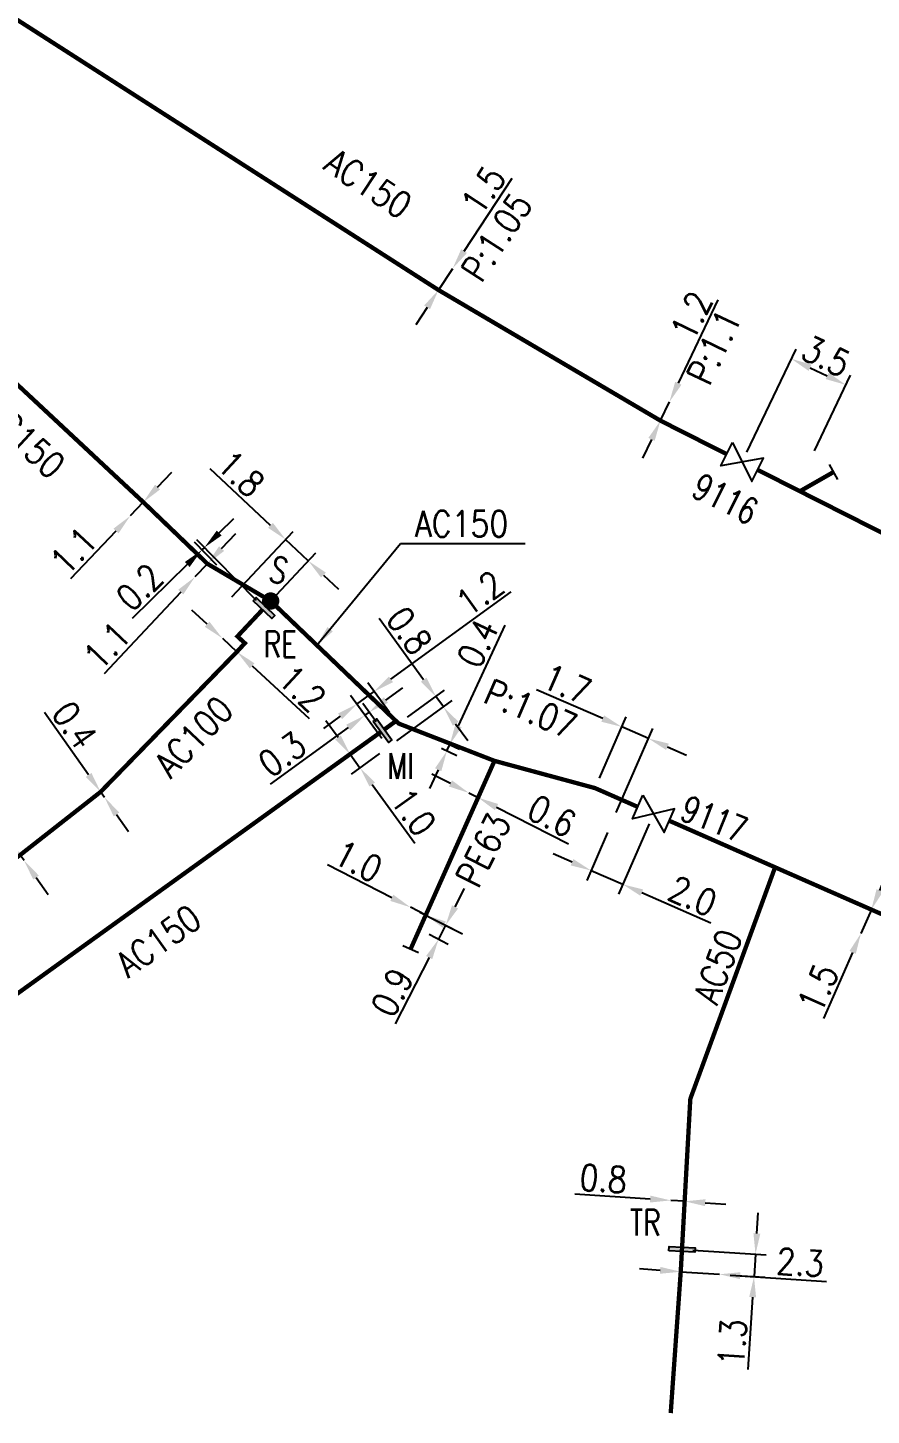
# Model space of a CAD drawing. Header units: millimetres. Extents: x 107995 to 109002, y 120994 to 122000.
# Drawn here: x 108509.6 to 108558.5, y 120999.9 to 121080.2 of the extents above; entities that cross this region are included whole.
import ezdxf
from ezdxf.enums import TextEntityAlignment as Align

# ---------------------------------------------------------------- set-up
doc = ezdxf.new("R2010")
doc.units = ezdxf.units.MM
doc.header["$PDMODE"] = 34
doc.linetypes.add('L_25_AP', pattern=[2000, 1000, 1000])
doc.linetypes.add('L_25_PE', pattern=[2000, 1000, 1000])
doc.layers.get('0').update_dxf_attribs({"linetype": 'CONTINUOUS'})
doc.layers.get('DEFPOINTS').update_dxf_attribs({"linetype": 'CONTINUOUS'})
for name, color, linetype in [('L_150', 1, 'CONTINUOUS'), ('L_300', 7, 'CONTINUOUS'), ('L_340', 7, 'CONTINUOUS')]:
    doc.layers.add(name, color=color, linetype=linetype)
doc.styles.add('G_ROMANS', font='ROMANS.SHX', dxfattribs={"width": 0.75})
doc.styles.get("Standard").update_dxf_attribs({"font": 'romans.shx', "width": 0.85})
doc.dimstyles.get("Standard").update_dxf_attribs({"dimtxt": 1.5, "dimasz": 1.2, "dimexe": 0.625, "dimexo": 0.625, "dimgap": 0.25, "dimtad": 1, "dimdec": 1, "dimzin": 0, "dimdsep": 46, "dimtxsty": 'Standard', "dimcen": -0.5, "dimadec": 0, "dimazin": 0, "dimtfac": 1, "dimtdec": 1, "dimtmove": 0, "dimatfit": 3, "dimfxl": 0, "dimtolj": 1, "dimtzin": 0, "dimarcsym": 0})

# ---------------------------------------------------------------- blocks, each defined once
blk = doc.blocks.new('*D239')
at = {"layer": 'DEFPOINTS', "color": 0, "linetype": 'Continuous', "transparency": 16777216}
for p in [(108513.866, 121035.953), (108514.097, 121035.627), (108514.097, 121035.627)]:
    blk.add_point(p, dxfattribs=at)
at = {"layer": 'L_150', "color": 0, "linetype": 'Continuous', "lineweight": -2, "transparency": 16777216}
for p, q in [((108513.172, 121036.933), (108510.612, 121040.55)), ((108514.097, 121035.627), (108513.866, 121035.953)), ((108514.79, 121034.647), (108515.483, 121033.668))]:
    blk.add_line(p, q, dxfattribs=at)
at = {"layer": 'L_150', "color": 0, "linetype": 'Continuous', "transparency": 16777216}
for points in [[(108513.336, 121037.048), (108513.009, 121036.817), (108513.866, 121035.953)], [(108514.953, 121034.763), (108514.627, 121034.531), (108514.097, 121035.627)]]:
    blk.add_solid(points, dxfattribs=at)
at = {"layer": 'L_150', "color": 0, "linetype": 'Continuous', "transparency": 16777216, "insert": (108512.362, 121039.809), "char_height": 1.5, "attachment_point": 5, "rotation": 305.28699}
blk.add_mtext('\\A1;0.4', dxfattribs=at)
blk = doc.blocks.new('*D240')
at = {"layer": 'DEFPOINTS', "color": 0, "linetype": 'Continuous', "transparency": 16777216}
for p in [(108509.206, 121032.299), (108509.437, 121031.973), (108509.437, 121031.973)]:
    blk.add_point(p, dxfattribs=at)
at = {"layer": 'L_150', "color": 0, "linetype": 'Continuous', "lineweight": -2, "transparency": 16777216}
for p, q in [((108508.512, 121033.279), (108505.951, 121036.896)), ((108509.437, 121031.973), (108509.206, 121032.299)), ((108510.13, 121030.993), (108510.824, 121030.014))]:
    blk.add_line(p, q, dxfattribs=at)
at = {"layer": 'L_150', "color": 0, "linetype": 'Continuous', "transparency": 16777216}
for points in [[(108508.676, 121033.394), (108508.349, 121033.163), (108509.206, 121032.299)], [(108510.294, 121031.109), (108509.967, 121030.878), (108509.437, 121031.973)]]:
    blk.add_solid(points, dxfattribs=at)
at = {"layer": 'L_150', "color": 0, "linetype": 'Continuous', "transparency": 16777216, "insert": (108507.701, 121036.155), "char_height": 1.5, "attachment_point": 5, "rotation": 305.29992}
blk.add_mtext('\\A1;0.4', dxfattribs=at)
blk = doc.blocks.new('*D241')
at = {"layer": 'DEFPOINTS', "color": 0, "linetype": 'Continuous', "transparency": 16777216}
for p in [(108519.735, 121049.955), (108521.042, 121048.627), (108523.326, 121046.591)]:
    blk.add_point(p, dxfattribs=at)
at = {"layer": 'L_340', "color": 0, "linetype": 'Continuous', "lineweight": -2, "transparency": 16777216}
for p, q in [((108520.733, 121050.937), (108521.588, 121051.779)), ((108522.888, 121047.036), (108519.439, 121050.541)), ((108520.604, 121049.072), (108519.296, 121050.4)), ((108519.877, 121050.095), (108519.735, 121049.955)), ((108518.88, 121049.113), (108515.697, 121045.981))]:
    blk.add_line(p, q, dxfattribs=at)
at = {"layer": 'L_340', "color": 0, "linetype": 'Continuous', "transparency": 16777216}
for points in [[(108520.592, 121051.079), (108520.873, 121050.794), (108519.877, 121050.095)], [(108518.739, 121049.256), (108519.02, 121048.97), (108519.735, 121049.955)]]:
    blk.add_solid(points, dxfattribs=at)
at = {"layer": 'L_340', "color": 0, "linetype": 'Continuous', "transparency": 16777216, "insert": (108516.126, 121047.806), "char_height": 1.5, "attachment_point": 5, "rotation": 44.54589}
blk.add_mtext('\\A1;0.2', dxfattribs=at)
blk = doc.blocks.new('L_340_20')
at = {"linetype": 'Continuous'}
blk.add_hatch(color=0, dxfattribs=at).paths.add_polyline_path([(0.125, 0.75), (-0.125, 0.75), (-0.125, -0.75), (0.125, -0.75)])
at = {"color": 0, "linetype": 'Continuous'}
blk.add_lwpolyline([(-0.125, 0.75), (0.125, 0.75), (0.125, -0.75), (-0.125, -0.75)], close=True, dxfattribs=at)
at = {"color": 0, "linetype": 'Continuous', "width": 0.75}
for tag, height, flags, p in [('RE', 1.5, 8, (0, 3)), ('DEF_LEG', 1.2, 3, (0, -5)), ('DEF_COUP', 1.2, 3, (0, -7.5)), ('DEF_TYPE', 1.2, 3, (0, -10))]:
    blk.add_attdef(tag, text='', height=height, dxfattribs=dict(at, flags=flags)).set_placement(p, align=Align.MIDDLE)
blk = doc.blocks.new('*D242')
at = {"layer": 'DEFPOINTS', "color": 0, "linetype": 'Continuous', "transparency": 16777216}
for p in [(108520.914, 121044.843), (108520.914, 121044.843), (108521.759, 121044.062)]:
    blk.add_point(p, dxfattribs=at)
at = {"layer": 'L_150', "color": 0, "linetype": 'Continuous', "lineweight": -2, "transparency": 16777216}
for p, q in [((108520.033, 121045.657), (108519.151, 121046.471)), ((108520.914, 121044.843), (108521.759, 121044.062)), ((108522.64, 121043.248), (108525.946, 121040.194))]:
    blk.add_line(p, q, dxfattribs=at)
at = {"layer": 'L_150', "color": 0, "linetype": 'Continuous', "transparency": 16777216}
for points in [[(108520.169, 121045.804), (108519.897, 121045.51), (108520.914, 121044.843)], [(108522.776, 121043.395), (108522.505, 121043.101), (108521.759, 121044.062)]]:
    blk.add_solid(points, dxfattribs=at)
at = {"layer": 'L_150', "color": 0, "linetype": 'Continuous', "transparency": 16777216, "insert": (108525.527, 121041.943), "char_height": 1.5, "attachment_point": 5, "rotation": 317.26686}
blk.add_mtext('\\A1;1.2', dxfattribs=at)
blk = doc.blocks.new('*D243')
at = {"layer": 'DEFPOINTS', "color": 0, "linetype": 'Continuous', "transparency": 16777216}
for p in [(108524.577, 121050.558), (108521.037, 121046.788), (108523.326, 121046.591)]:
    blk.add_point(p, dxfattribs=at)
at = {"layer": 'L_340', "color": 0, "linetype": 'Continuous', "lineweight": -2, "transparency": 16777216}
for p, q in [((108523.703, 121051.379), (108520.211, 121054.658)), ((108521.465, 121047.243), (108525.005, 121051.014)), ((108525.892, 121049.323), (108524.577, 121050.558)), ((108523.754, 121047.047), (108526.32, 121049.779)), ((108526.767, 121048.502), (108527.642, 121047.681))]:
    blk.add_line(p, q, dxfattribs=at)
at = {"layer": 'L_340', "color": 0, "linetype": 'Continuous', "transparency": 16777216}
for points in [[(108523.84, 121051.525), (108523.566, 121051.234), (108524.577, 121050.558)], [(108526.904, 121048.648), (108526.63, 121048.356), (108525.892, 121049.323)]]:
    blk.add_solid(points, dxfattribs=at)
at = {"layer": 'L_340', "color": 0, "linetype": 'Continuous', "transparency": 16777216, "insert": (108521.985, 121054.364), "char_height": 1.5, "attachment_point": 5, "rotation": 316.80151}
blk.add_mtext('\\A1;1.8', dxfattribs=at)
blk = doc.blocks.new('*D436')
at = {"layer": 'DEFPOINTS', "color": 0, "linetype": 'Continuous', "transparency": 16777216}
for p in [(108516.338, 121052.721), (108515.581, 121051.923), (108515.581, 121051.923)]:
    blk.add_point(p, dxfattribs=at)
at = {"layer": 'L_150', "color": 0, "linetype": 'Continuous', "lineweight": -2, "transparency": 16777216}
for p, q in [((108517.163, 121053.592), (108517.988, 121054.463)), ((108516.338, 121052.721), (108515.581, 121051.923)), ((108514.756, 121051.052), (108512.125, 121048.275))]:
    blk.add_line(p, q, dxfattribs=at)
at = {"layer": 'L_150', "color": 0, "linetype": 'Continuous', "transparency": 16777216}
for points in [[(108517.018, 121053.73), (108517.308, 121053.455), (108516.338, 121052.721)], [(108514.61, 121051.189), (108514.901, 121050.914), (108515.581, 121051.923)]]:
    blk.add_solid(points, dxfattribs=at)
at = {"layer": 'L_150', "color": 0, "linetype": 'Continuous', "transparency": 16777216, "insert": (108512.301, 121049.916), "char_height": 1.5, "attachment_point": 5, "rotation": 46.54088}
blk.add_mtext('\\A1;1.1', dxfattribs=at)
blk = doc.blocks.new('*D437')
at = {"layer": 'DEFPOINTS', "color": 0, "linetype": 'Continuous', "transparency": 16777216}
for p in [(108520.047, 121049.157), (108519.329, 121048.392), (108519.329, 121048.392)]:
    blk.add_point(p, dxfattribs=at)
at = {"layer": 'L_150', "color": 0, "linetype": 'Continuous', "lineweight": -2, "transparency": 16777216}
for p, q in [((108520.869, 121050.032), (108521.69, 121050.907)), ((108520.047, 121049.157), (108519.329, 121048.392)), ((108518.507, 121047.517), (108514.063, 121042.784))]:
    blk.add_line(p, q, dxfattribs=at)
at = {"layer": 'L_150', "color": 0, "linetype": 'Continuous', "transparency": 16777216}
for points in [[(108520.723, 121050.169), (108521.015, 121049.895), (108520.047, 121049.157)], [(108518.361, 121047.654), (108518.653, 121047.38), (108519.329, 121048.392)]]:
    blk.add_solid(points, dxfattribs=at)
at = {"layer": 'L_150', "color": 0, "linetype": 'Continuous', "transparency": 16777216, "insert": (108514.232, 121044.425), "char_height": 1.5, "attachment_point": 5, "rotation": 46.80151}
blk.add_mtext('\\A1;1.1', dxfattribs=at)
blk = doc.blocks.new('L_300_11')
at = {"color": 0, "linetype": 'Continuous', "const_width": 0.497, "flags": 128}
blk.add_lwpolyline([(-0.252, 0, 1), (0.252, 0, 1)], format="xyb", close=True, dxfattribs=at)
at = {"color": 0, "linetype": 'Continuous', "style": 'G_ROMANS', "width": 0.75}
blk.add_text('S', height=1.5, dxfattribs=at).set_placement((0, 1.85), align=Align.MIDDLE)
at = {"color": 0, "linetype": 'Continuous', "width": 0.75, "flags": 3}
for tag, p in [('DEF_LEG', (0, -5)), ('DEF_COUP', (0, -7.5)), ('DEF_TYPE', (0, -10))]:
    blk.add_attdef(tag, text='', height=1.2, dxfattribs=at).set_placement(p, align=Align.MIDDLE)
blk = doc.blocks.new('*D441')
at = {"layer": 'DEFPOINTS', "color": 0, "linetype": 'Continuous', "transparency": 16777216}
for p in [(108529.172, 121040.387), (108530.193, 121039.493), (108530.515, 121038.54)]:
    blk.add_point(p, dxfattribs=at)
at = {"layer": 'L_340', "color": 0, "linetype": 'Continuous', "lineweight": -2, "transparency": 16777216}
for p, q in [((108530.385, 121041.269), (108531.355, 121041.975)), ((108530.147, 121039.045), (108528.804, 121040.893)), ((108529.825, 121039.998), (108529.047, 121041.069)), ((108529.414, 121040.564), (108529.172, 121040.387)), ((108528.201, 121039.682), (108523.682, 121036.396))]:
    blk.add_line(p, q, dxfattribs=at)
at = {"layer": 'L_340', "color": 0, "linetype": 'Continuous', "transparency": 16777216}
for points in [[(108530.267, 121041.431), (108530.503, 121041.108), (108529.414, 121040.564)], [(108528.083, 121039.843), (108528.319, 121039.52), (108529.172, 121040.387)]]:
    blk.add_solid(points, dxfattribs=at)
at = {"layer": 'L_340', "color": 0, "linetype": 'Continuous', "transparency": 16777216, "insert": (108524.376, 121038.137), "char_height": 1.5, "attachment_point": 5, "rotation": 36.01968}
blk.add_mtext('\\A1;0.3', dxfattribs=at)
blk = doc.blocks.new('*D442')
at = {"layer": 'DEFPOINTS', "color": 0, "linetype": 'Continuous', "transparency": 16777216}
for p in [(108530.193, 121039.493), (108530.515, 121038.54), (108528.881, 121037.352)]:
    blk.add_point(p, dxfattribs=at)
at = {"layer": 'L_340', "color": 0, "linetype": 'Continuous', "lineweight": -2, "transparency": 16777216}
for p, q in [((108527.611, 121039.099), (108526.905, 121040.069)), ((108529.687, 121039.125), (108527.811, 121037.761)), ((108528.316, 121038.128), (108528.881, 121037.352)), ((108530.009, 121038.172), (108528.375, 121036.984)), ((108529.586, 121036.381), (108532.05, 121032.993))]:
    blk.add_line(p, q, dxfattribs=at)
at = {"layer": 'L_340', "color": 0, "linetype": 'Continuous', "transparency": 16777216}
for points in [[(108527.772, 121039.216), (108527.449, 121038.981), (108528.316, 121038.128)], [(108529.748, 121036.499), (108529.425, 121036.263), (108528.881, 121037.352)]]:
    blk.add_solid(points, dxfattribs=at)
at = {"layer": 'L_340', "color": 0, "linetype": 'Continuous', "transparency": 16777216, "insert": (108531.98, 121034.79), "char_height": 1.5, "attachment_point": 5, "rotation": 306.01968}
blk.add_mtext('\\A1;1.0', dxfattribs=at)
blk = doc.blocks.new('L_340_16')
at = {"linetype": 'Continuous'}
blk.add_hatch(color=0, dxfattribs=at).paths.add_polyline_path([(0.125, 0.75), (-0.125, 0.75), (-0.125, -0.75), (0.125, -0.75)])
at = {"color": 0, "linetype": 'Continuous'}
blk.add_lwpolyline([(-0.125, 0.75), (0.125, 0.75), (0.125, -0.75), (-0.125, -0.75)], close=True, dxfattribs=at)
at = {"color": 0, "linetype": 'Continuous', "width": 0.75}
for tag, height, flags, p in [('MI', 1.5, 8, (0, 3)), ('DEF_LEG', 1.2, 3, (0, -5)), ('DEF_COUP', 1.2, 3, (0, -7.5)), ('DEF_TYPE', 1.2, 3, (0, -10))]:
    blk.add_attdef(tag, text='', height=height, dxfattribs=dict(at, flags=flags)).set_placement(p, align=Align.MIDDLE)
blk = doc.blocks.new('*D444')
at = {"layer": 'DEFPOINTS', "color": 0, "linetype": 'Continuous', "transparency": 16777216}
for p in [(108547.452, 121008.182), (108549.697, 121008.033), (108549.697, 121008.033)]:
    blk.add_point(p, dxfattribs=at)
at = {"layer": 'L_150', "color": 0, "linetype": 'Continuous', "lineweight": -2, "transparency": 16777216}
for p, q in [((108546.254, 121008.262), (108545.057, 121008.342)), ((108547.452, 121008.182), (108549.697, 121008.033)), ((108550.894, 121007.953), (108555.884, 121007.622))]:
    blk.add_line(p, q, dxfattribs=at)
at = {"layer": 'L_150', "color": 0, "linetype": 'Continuous', "transparency": 16777216}
for points in [[(108546.268, 121008.461), (108546.241, 121008.062), (108547.452, 121008.182)], [(108550.907, 121008.153), (108550.881, 121007.754), (108549.697, 121008.033)]]:
    blk.add_solid(points, dxfattribs=at)
at = {"layer": 'L_150', "color": 0, "linetype": 'Continuous', "transparency": 16777216, "insert": (108554.369, 121008.725), "char_height": 1.5, "attachment_point": 5, "rotation": 356.19583}
blk.add_mtext('\\A1;2.3', dxfattribs=at)
blk = doc.blocks.new('*D445')
at = {"layer": 'DEFPOINTS', "color": 0, "linetype": 'Continuous', "transparency": 16777216}
for p in [(108546.879, 121012.308), (108546.879, 121012.308), (108547.678, 121012.256)]:
    blk.add_point(p, dxfattribs=at)
at = {"layer": 'L_150', "color": 0, "linetype": 'Continuous', "lineweight": -2, "transparency": 16777216}
for p, q in [((108545.682, 121012.387), (108541.32, 121012.673)), ((108547.678, 121012.256), (108546.879, 121012.308)), ((108548.875, 121012.177), (108550.072, 121012.099))]:
    blk.add_line(p, q, dxfattribs=at)
at = {"layer": 'L_150', "color": 0, "linetype": 'Continuous', "transparency": 16777216}
for points in [[(108545.695, 121012.586), (108545.669, 121012.187), (108546.879, 121012.308)], [(108548.888, 121012.377), (108548.862, 121011.978), (108547.678, 121012.256)]]:
    blk.add_solid(points, dxfattribs=at)
at = {"layer": 'L_150', "color": 0, "linetype": 'Continuous', "transparency": 16777216, "insert": (108542.968, 121013.567), "char_height": 1.5, "attachment_point": 5, "rotation": 356.2461}
blk.add_mtext('\\A1;0.8', dxfattribs=at)
blk = doc.blocks.new('*D446')
at = {"layer": 'DEFPOINTS', "color": 0, "linetype": 'Continuous', "transparency": 16777216}
for p in [(108558.488, 121029.14), (108557.886, 121027.765), (108557.886, 121027.765)]:
    blk.add_point(p, dxfattribs=at)
at = {"layer": 'L_150', "color": 0, "linetype": 'Continuous', "lineweight": -2, "transparency": 16777216}
for p, q in [((108558.969, 121030.239), (108559.45, 121031.338)), ((108558.488, 121029.14), (108557.886, 121027.765)), ((108557.405, 121026.666), (108555.725, 121022.829))]:
    blk.add_line(p, q, dxfattribs=at)
at = {"layer": 'L_150', "color": 0, "linetype": 'Continuous', "transparency": 16777216}
for points in [[(108558.786, 121030.319), (108559.152, 121030.159), (108558.488, 121029.14)], [(108557.222, 121026.746), (108557.588, 121026.586), (108557.886, 121027.765)]]:
    blk.add_solid(points, dxfattribs=at)
at = {"layer": 'L_150', "color": 0, "linetype": 'Continuous', "transparency": 16777216, "insert": (108555.408, 121024.599), "char_height": 1.5, "attachment_point": 5, "rotation": 66.35732}
blk.add_mtext('\\A1;1.5', dxfattribs=at)
blk = doc.blocks.new('*D451')
at = {"layer": 'DEFPOINTS', "color": 0, "linetype": 'Continuous', "transparency": 16777216}
for p in [(108545.869, 121034.684), (108543.47, 121034.183), (108542.26, 121031.401)]:
    blk.add_point(p, dxfattribs=at)
at = {"layer": 'L_300', "color": 0, "linetype": 'Continuous', "lineweight": -2, "transparency": 16777216}
for p, q in [((108543.221, 121033.61), (108542.01, 121030.828)), ((108545.62, 121034.11), (108543.844, 121030.03)), ((108541.159, 121031.88), (108540.059, 121032.359)), ((108542.26, 121031.401), (108544.093, 121030.603)), ((108545.194, 121030.124), (108549.202, 121028.38))]:
    blk.add_line(p, q, dxfattribs=at)
at = {"layer": 'L_300', "color": 0, "linetype": 'Continuous', "transparency": 16777216}
for points in [[(108541.239, 121032.063), (108541.08, 121031.697), (108542.26, 121031.401)], [(108545.274, 121030.308), (108545.114, 121029.941), (108544.093, 121030.603)]]:
    blk.add_solid(points, dxfattribs=at)
at = {"layer": 'L_300', "color": 0, "linetype": 'Continuous', "transparency": 16777216, "insert": (108548.147, 121029.93), "char_height": 1.5, "attachment_point": 5, "rotation": 336.48147}
blk.add_mtext('\\A1;2.0', dxfattribs=at)
blk = doc.blocks.new('*D452')
at = {"layer": 'DEFPOINTS', "color": 0, "linetype": 'Continuous', "transparency": 16777216}
for p in [(108531.798, 121029.275), (108532.322, 121027.997), (108533.842, 121028.232)]:
    blk.add_point(p, dxfattribs=at)
at = {"layer": 'L_340', "color": 0, "linetype": 'Continuous', "lineweight": -2, "transparency": 16777216}
for p, q in [((108534.388, 121029.301), (108534.933, 121030.37)), ((108532.354, 121028.991), (108534.399, 121027.948)), ((108533.842, 121028.232), (108533.433, 121027.43)), ((108532.879, 121027.713), (108533.99, 121027.146)), ((108532.887, 121026.361), (108530.928, 121022.522))]:
    blk.add_line(p, q, dxfattribs=at)
at = {"layer": 'L_340', "color": 0, "linetype": 'Continuous', "transparency": 16777216}
for points in [[(108534.21, 121029.392), (108534.566, 121029.21), (108533.842, 121028.232)], [(108532.709, 121026.452), (108533.066, 121026.271), (108533.433, 121027.43)]]:
    blk.add_solid(points, dxfattribs=at)
at = {"layer": 'L_340', "color": 0, "linetype": 'Continuous', "transparency": 16777216, "insert": (108530.744, 121024.362), "char_height": 1.5, "attachment_point": 5, "rotation": 62.95796}
blk.add_mtext('\\A1;0.9', dxfattribs=at)
blk = doc.blocks.new('*D453')
at = {"layer": 'DEFPOINTS', "color": 0, "linetype": 'Continuous', "transparency": 16777216}
for p in [(108531.798, 121029.275), (108531.798, 121029.275), (108532.689, 121028.821)]:
    blk.add_point(p, dxfattribs=at)
at = {"layer": 'L_150', "color": 0, "linetype": 'Continuous', "lineweight": -2, "transparency": 16777216}
for p, q in [((108530.729, 121029.821), (108526.998, 121031.726)), ((108532.689, 121028.821), (108531.798, 121029.275)), ((108533.758, 121028.275), (108534.827, 121027.729))]:
    blk.add_line(p, q, dxfattribs=at)
at = {"layer": 'L_150', "color": 0, "linetype": 'Continuous', "transparency": 16777216}
for points in [[(108530.82, 121029.999), (108530.638, 121029.643), (108531.798, 121029.275)], [(108533.849, 121028.453), (108533.667, 121028.097), (108532.689, 121028.821)]]:
    blk.add_solid(points, dxfattribs=at)
at = {"layer": 'L_150', "color": 0, "linetype": 'Continuous', "transparency": 16777216, "insert": (108528.783, 121031.937), "char_height": 1.5, "attachment_point": 5, "rotation": 332.95796}
blk.add_mtext('\\A1;1.0', dxfattribs=at)
blk = doc.blocks.new('*D454')
at = {"layer": 'DEFPOINTS', "color": 0, "linetype": 'Continuous', "transparency": 16777216}
for p in [(108535.186, 121035.894), (108535.186, 121035.894), (108535.72, 121035.621)]:
    blk.add_point(p, dxfattribs=at)
at = {"layer": 'L_150', "color": 0, "linetype": 'Continuous', "lineweight": -2, "transparency": 16777216}
for p, q in [((108534.118, 121036.441), (108533.05, 121036.988)), ((108535.186, 121035.894), (108535.72, 121035.621)), ((108536.789, 121035.074), (108540.951, 121032.943))]:
    blk.add_line(p, q, dxfattribs=at)
at = {"layer": 'L_150', "color": 0, "linetype": 'Continuous', "transparency": 16777216}
for points in [[(108534.209, 121036.619), (108534.027, 121036.263), (108535.186, 121035.894)], [(108536.88, 121035.252), (108536.697, 121034.896), (108535.72, 121035.621)]]:
    blk.add_solid(points, dxfattribs=at)
at = {"layer": 'L_150', "color": 0, "linetype": 'Continuous', "transparency": 16777216, "insert": (108539.996, 121034.556), "char_height": 1.5, "attachment_point": 5, "rotation": 332.889}
blk.add_mtext('\\A1;0.6', dxfattribs=at)
blk = doc.blocks.new('*D455')
at = {"layer": 'DEFPOINTS', "color": 0, "linetype": 'Continuous', "transparency": 16777216}
for p in [(108533.031, 121038.736), (108533.199, 121039.099), (108533.915, 121038.328)]:
    blk.add_point(p, dxfattribs=at)
at = {"layer": 'L_150', "color": 0, "linetype": 'Continuous', "lineweight": -2, "transparency": 16777216}
for p, q in [((108534.586, 121039.78), (108537.28, 121045.61)), ((108533.599, 121038.474), (108534.482, 121038.066)), ((108533.767, 121038.837), (108534.65, 121038.429)), ((108533.915, 121038.328), (108534.082, 121038.691)), ((108533.411, 121037.239), (108532.908, 121036.149))]:
    blk.add_line(p, q, dxfattribs=at)
at = {"layer": 'L_150', "color": 0, "linetype": 'Continuous', "transparency": 16777216}
for points in [[(108534.404, 121039.864), (108534.767, 121039.696), (108534.082, 121038.691)], [(108533.23, 121037.322), (108533.593, 121037.155), (108533.915, 121038.328)]]:
    blk.add_solid(points, dxfattribs=at)
at = {"layer": 'L_150', "color": 0, "linetype": 'Continuous', "transparency": 16777216, "insert": (108535.694, 121044.563), "char_height": 1.5, "attachment_point": 5, "rotation": 65.19897}
blk.add_mtext('\\A1;0.4', dxfattribs=at)
blk = doc.blocks.new('*D456')
at = {"layer": 'DEFPOINTS', "color": 0, "linetype": 'Continuous', "transparency": 16777216}
for p in [(108547.524, 121009.48), (108549.697, 121008.033), (108551.694, 121007.9)]:
    blk.add_point(p, dxfattribs=at)
at = {"layer": 'L_340', "color": 0, "linetype": 'Continuous', "lineweight": -2, "transparency": 16777216}
for p, q in [((108551.86, 121010.395), (108551.939, 121011.592)), ((108548.147, 121009.439), (108552.404, 121009.156)), ((108551.78, 121009.197), (108551.694, 121007.9)), ((108550.32, 121007.992), (108552.318, 121007.859)), ((108551.614, 121006.703), (108551.336, 121002.523))]:
    blk.add_line(p, q, dxfattribs=at)
at = {"layer": 'L_340', "color": 0, "linetype": 'Continuous', "transparency": 16777216}
for points in [[(108551.66, 121010.408), (108552.059, 121010.381), (108551.78, 121009.197)], [(108551.415, 121006.716), (108551.814, 121006.69), (108551.694, 121007.9)]]:
    blk.add_solid(points, dxfattribs=at)
at = {"layer": 'L_340', "color": 0, "linetype": 'Continuous', "transparency": 16777216, "insert": (108550.438, 121004.081), "char_height": 1.5, "attachment_point": 5, "rotation": 86.19583}
blk.add_mtext('\\A1;1.3', dxfattribs=at)
blk = doc.blocks.new('L_340_19')
at = {"linetype": 'Continuous'}
blk.add_hatch(color=0, dxfattribs=at).paths.add_polyline_path([(0.125, 0.75), (-0.125, 0.75), (-0.125, -0.75), (0.125, -0.75)])
at = {"color": 0, "linetype": 'Continuous'}
blk.add_lwpolyline([(-0.125, 0.75), (0.125, 0.75), (0.125, -0.75), (-0.125, -0.75)], close=True, dxfattribs=at)
at = {"color": 0, "linetype": 'Continuous', "width": 0.75}
for tag, height, flags, p in [('TR', 1.5, 8, (0, 3)), ('DEF_LEG', 1.2, 3, (0, -5)), ('DEF_COUP', 1.2, 3, (0, -7.5)), ('DEF_TYPE', 1.2, 3, (0, -10))]:
    blk.add_attdef(tag, text='', height=height, dxfattribs=dict(at, flags=flags)).set_placement(p, align=Align.MIDDLE)
blk = doc.blocks.new('L_300_03')
at = {"color": 0, "linetype": 'Continuous', "flags": 128}
blk.add_lwpolyline([(-1, 0.75), (1, -0.75), (1, 0.75), (-1, -0.75), (-1, 0.75)], dxfattribs=at)
at = {"color": 0, "linetype": 'Continuous', "width": 0.75}
blk.add_attdef('NUM', text='', height=1.5, dxfattribs=at).set_placement((0, 2.1), align=Align.MIDDLE_CENTER)
at = {"color": 0, "linetype": 'Continuous', "width": 0.75, "flags": 3}
for tag, p in [('DEF_LEG', (0, -5)), ('DEF_COUP', (0, -7.5)), ('DEF_TYPE', (0, -10))]:
    blk.add_attdef(tag, text='', height=1.2, dxfattribs=at).set_placement(p, align=Align.MIDDLE)
blk = doc.blocks.new('L_340_07')
at = {"color": 0, "linetype": 'Continuous', "const_width": 0.25, "flags": 128}
blk.add_lwpolyline([(0, 0), (1.25, 0)], dxfattribs=at)
at = {"color": 0, "linetype": 'Continuous', "flags": 128}
blk.add_lwpolyline([(1.25, -0.5), (1.25, 0.5)], dxfattribs=at)
at = {"color": 0, "linetype": 'Continuous', "style": 'G_ROMANS', "width": 0.75, "flags": 3}
for tag, p in [('DEF_LEG', (0.723, -3.465)), ('DEF_COUP', (0.723, -5.965)), ('DEF_TYPE', (0.723, -8.465))]:
    blk.add_attdef(tag, text='', height=1.2, dxfattribs=at).set_placement(p, align=Align.MIDDLE)
blk = doc.blocks.new('*D457')
at = {"layer": 'DEFPOINTS', "color": 0, "linetype": 'Continuous', "transparency": 16777216}
for p in [(108545.585, 121039.042), (108542.492, 121036.171), (108543.47, 121034.183)]:
    blk.add_point(p, dxfattribs=at)
at = {"layer": 'L_150', "color": 0, "linetype": 'Continuous', "lineweight": -2, "transparency": 16777216}
for p, q in [((108542.935, 121040.195), (108539.094, 121041.867)), ((108542.742, 121036.744), (108544.285, 121040.289)), ((108543.72, 121034.756), (108545.834, 121039.615)), ((108545.585, 121039.042), (108544.035, 121039.716)), ((108546.685, 121038.563), (108547.785, 121038.084))]:
    blk.add_line(p, q, dxfattribs=at)
at = {"layer": 'L_150', "color": 0, "linetype": 'Continuous', "transparency": 16777216}
for points in [[(108543.015, 121040.379), (108542.855, 121040.012), (108544.035, 121039.716)], [(108546.765, 121038.746), (108546.605, 121038.38), (108545.585, 121039.042)]]:
    blk.add_solid(points, dxfattribs=at)
at = {"layer": 'L_150', "color": 0, "linetype": 'Continuous', "transparency": 16777216, "insert": (108540.863, 121042.187), "char_height": 1.5, "attachment_point": 5, "rotation": 336.48147}
blk.add_mtext('\\A1;1.7', dxfattribs=at)
blk = doc.blocks.new('*D470')
at = {"layer": 'DEFPOINTS', "color": 0, "linetype": 'Continuous', "transparency": 16777216}
for p in [(108534.251, 121066.252), (108534.251, 121066.252), (108533.427, 121064.999)]:
    blk.add_point(p, dxfattribs=at)
at = {"layer": 'L_150', "color": 0, "linetype": 'Continuous', "lineweight": -2, "transparency": 16777216}
for p, q in [((108534.91, 121067.255), (108537.685, 121071.479)), ((108533.427, 121064.999), (108534.251, 121066.252)), ((108532.768, 121063.996), (108532.109, 121062.993))]:
    blk.add_line(p, q, dxfattribs=at)
at = {"layer": 'L_150', "color": 0, "linetype": 'Continuous', "transparency": 16777216}
for points in [[(108534.743, 121067.365), (108535.077, 121067.145), (108534.251, 121066.252)], [(108532.601, 121064.106), (108532.936, 121063.886), (108533.427, 121064.999)]]:
    blk.add_solid(points, dxfattribs=at)
at = {"layer": 'L_150', "color": 0, "linetype": 'Continuous', "transparency": 16777216, "insert": (108536.029, 121070.779), "char_height": 1.5, "attachment_point": 5, "rotation": 56.69229}
blk.add_mtext('\\A1;1.5', dxfattribs=at)
blk = doc.blocks.new('*D477')
at = {"layer": 'DEFPOINTS', "color": 0, "linetype": 'Continuous', "transparency": 16777216}
for p in [(108557.014, 121059.508), (108551.005, 121055.046), (108554.925, 121055.134)]:
    blk.add_point(p, dxfattribs=at)
at = {"layer": 'L_300', "color": 0, "linetype": 'Continuous', "lineweight": -2, "transparency": 16777216}
for p, q in [((108551.274, 121055.61), (108554.125, 121061.581)), ((108554.939, 121060.499), (108555.932, 121060.025)), ((108555.195, 121055.698), (108557.284, 121060.072))]:
    blk.add_line(p, q, dxfattribs=at)
at = {"layer": 'L_300', "color": 0, "linetype": 'Continuous', "transparency": 16777216}
for points in [[(108555.025, 121060.68), (108554.853, 121060.319), (108553.856, 121061.017)], [(108556.018, 121060.206), (108555.845, 121059.845), (108557.014, 121059.508)]]:
    blk.add_solid(points, dxfattribs=at)
at = {"layer": 'L_300', "color": 0, "linetype": 'Continuous', "transparency": 16777216, "insert": (108555.866, 121061.165), "char_height": 1.5, "attachment_point": 5, "rotation": 334.47207}
blk.add_mtext('\\A1;3.5', dxfattribs=at)
blk = doc.blocks.new('*D478')
at = {"layer": 'DEFPOINTS', "color": 0, "linetype": 'Continuous', "transparency": 16777216}
for p in [(108546.795, 121058.521), (108546.795, 121058.521), (108546.278, 121057.438)]:
    blk.add_point(p, dxfattribs=at)
at = {"layer": 'L_150', "color": 0, "linetype": 'Continuous', "lineweight": -2, "transparency": 16777216}
for p, q in [((108547.313, 121059.604), (108549.623, 121064.441)), ((108546.278, 121057.438), (108546.795, 121058.521)), ((108545.761, 121056.356), (108545.244, 121055.273))]:
    blk.add_line(p, q, dxfattribs=at)
at = {"layer": 'L_150', "color": 0, "linetype": 'Continuous', "transparency": 16777216}
for points in [[(108547.132, 121059.69), (108547.493, 121059.518), (108546.795, 121058.521)], [(108545.581, 121056.442), (108545.942, 121056.269), (108546.278, 121057.438)]]:
    blk.add_solid(points, dxfattribs=at)
at = {"layer": 'L_150', "color": 0, "linetype": 'Continuous', "transparency": 16777216, "insert": (108548.076, 121063.524), "char_height": 1.5, "attachment_point": 5, "rotation": 64.47207}
blk.add_mtext('\\A1;1.2', dxfattribs=at)
blk = doc.blocks.new('*D915')
at = {"layer": 'DEFPOINTS', "color": 0, "linetype": 'Continuous', "transparency": 16777216}
for p in [(108533.716, 121040.867), (108531.121, 121039.908), (108530.515, 121038.54)]:
    blk.add_point(p, dxfattribs=at)
at = {"layer": 'L_150', "color": 0, "linetype": 'Continuous', "lineweight": -2, "transparency": 16777216}
for p, q in [((108532.569, 121042.444), (108529.998, 121045.98)), ((108531.627, 121040.275), (108533.78, 121041.841)), ((108531.02, 121038.907), (108534.221, 121041.234)), ((108533.716, 121040.867), (108533.275, 121041.474)), ((108534.421, 121039.896), (108535.127, 121038.926))]:
    blk.add_line(p, q, dxfattribs=at)
at = {"layer": 'L_150', "color": 0, "linetype": 'Continuous', "transparency": 16777216}
for points in [[(108532.731, 121042.562), (108532.407, 121042.327), (108533.275, 121041.474)], [(108534.583, 121040.014), (108534.26, 121039.779), (108533.716, 121040.867)]]:
    blk.add_solid(points, dxfattribs=at)
at = {"layer": 'L_150', "color": 0, "linetype": 'Continuous', "transparency": 16777216, "insert": (108531.74, 121045.285), "char_height": 1.5, "attachment_point": 5, "rotation": 306.01968}
blk.add_mtext('\\A1;0.8', dxfattribs=at)
blk = doc.blocks.new('*D916')
at = {"layer": 'DEFPOINTS', "color": 0, "linetype": 'Continuous', "transparency": 16777216}
for p in [(108528.702, 121041.034), (108530.953, 121040.045), (108530.515, 121038.54)]:
    blk.add_point(p, dxfattribs=at)
at = {"layer": 'L_150', "color": 0, "linetype": 'Continuous', "lineweight": -2, "transparency": 16777216}
for p, q in [((108530.675, 121042.468), (108537.631, 121047.525)), ((108528.702, 121041.034), (108529.705, 121041.763)), ((108530.586, 121040.551), (108529.337, 121042.268)), ((108530.147, 121039.045), (108528.334, 121041.539)), ((108527.731, 121040.328), (108526.761, 121039.622))]:
    blk.add_line(p, q, dxfattribs=at)
at = {"layer": 'L_150', "color": 0, "linetype": 'Continuous', "transparency": 16777216}
for points in [[(108530.558, 121042.63), (108530.793, 121042.307), (108529.705, 121041.763)], [(108527.614, 121040.49), (108527.849, 121040.166), (108528.702, 121041.034)]]:
    blk.add_solid(points, dxfattribs=at)
at = {"layer": 'L_150', "color": 0, "linetype": 'Continuous', "transparency": 16777216, "insert": (108535.834, 121047.455), "char_height": 1.5, "attachment_point": 5, "rotation": 36.01968}
blk.add_mtext('\\A1;1.2', dxfattribs=at)

msp = doc.modelspace()

# ---------------------------------------------------------------- linework, layer by layer
at = {"layer": 'L_150', "linetype": 'L_25_AP', "const_width": 0.25, "flags": 128}
for points in [[(108544.955, 121035.088), (108542.492, 121036.171), (108536.669, 121037.749), (108533.199, 121039.099), (108531.121, 121039.908), (108523.712, 121047.001), (108520.047, 121049.157), (108516.338, 121052.721), (108506.729, 121061.689), (108498.372, 121069.592), (108488.473, 121078.262), (108479.236, 121086.8), (108471.502, 121093.919), (108465.204, 121099.841), (108465.204, 121099.841), (108460.932, 121103.159), (108455.988, 121107), (108445.337, 121113.898), (108435.72, 121119.882), (108427.597, 121125.056), (108416.683, 121132.543), (108408.283, 121138.41), (108407.174, 121139.11), (108406.801, 121139.368), (108406.483, 121139.573), (108405.003, 121140.573), (108396.26, 121146.481, 0.414214), (108395.913, 121146.414), (108395.859, 121146.335, -0.371859), (108395.544, 121146.249), (108394.921, 121146.548), (108389.646, 121149.08), (108378.751, 121154.337), (108366.987, 121159.953), (108358.396, 121163.979), (108349.5, 121167.33), (108336.128, 121165.71), (108333.726, 121164.651)], [(108634.209, 121000), (108623.807, 121004.709), (108621.592, 121005.712), (108608.135, 121011.805, 0.026742), (108608.11, 121011.815), (108596.986, 121015.479), (108590.272, 121017.496), (108576.443, 121021.65), (108573.57, 121022.513), (108558.488, 121029.14), (108552.915, 121031.588), (108546.786, 121034.283)], [(108547.524, 121009.48), (108547.678, 121012.256), (108548.004, 121018.148, -0.074048), (108548.019, 121018.22), (108552.915, 121031.588)]]:
    msp.add_lwpolyline(points, format="xyb", dxfattribs=at)
for points in [[(108410.78, 121146.051), (108411.557, 121145.504), (108419.753, 121139.73), (108450.122, 121119.948), (108479.505, 121100.133), (108497.06, 121088.32), (108533.427, 121064.999), (108546.278, 121057.438), (108546.278, 121057.438), (108550.113, 121055.498)], [(108554.352, 121053.352), (108555.22, 121053.848)], [(108523.412, 121046.682), (108523.712, 121047.001)], [(108530.294, 121039.566), (108530.953, 121040.045)], [(108463.608, 121000), (108481.73, 121007.294), (108497.09, 121015.672), (108500.576, 121018.181), (108530.091, 121039.42)]]:
    msp.add_lwpolyline(points, dxfattribs=at)
at = {"layer": 'L_150', "linetype": 'L_25_AP', "flags": 128}
for points in [[(108551.897, 121054.595, 0.25, 0.25, 0), (108566.006, 121047.454, 0.25, 0.25, 0), (108569.68, 121045.129, 0.25, 0.25, 0), (108571.354, 121044.193, 0.25, 0.25, 0), (108586.079, 121037.018, 0.25, 0.25, 0), (108595.093, 121032.421, 0.25, 0.25, 0), (108595.984, 121031.966, 0, 0, 0)], [(108447.194, 121000, 0.25, 0.25, 0), (108449.258, 121000.836, 0.25, 0.25, 0), (108467.786, 121008.566, 0.25, 0.25, 0), (108481.5, 121015.461, 0.25, 0.25, 0), (108493.686, 121022.147, 0.25, 0.25, 0), (108496.918, 121024.345, 0.25, 0.25, 0), (108498.398, 121025.352, 0.25, 0.25, 0), (108505.499, 121029.543, 0.25, 0.25, 0), (108509.206, 121032.299, 0.25, 0.25, 0), (108513.866, 121035.953, 0.25, 0.25, 0), (108521.759, 121044.062, 0.25, 0.25, 0), (108521.759, 121044.062, 0.25, 0.25, 0), (108522.217, 121044.558, 0.25, 0.25, 0), (108521.789, 121044.954, 0.25, 0.25, 0), (108523.241, 121046.5, 0.25, 0.25, 0), (108523.241, 121046.5, 0, 0, 0)]]:
    msp.add_lwpolyline(points, format="xyseb", dxfattribs=at)
at = {"layer": 'L_150', "linetype": 'L_25_PE', "const_width": 0.25, "flags": 128}
for points in [[(108536.669, 121037.749), (108535.72, 121035.621), (108532.689, 121028.821), (108532.322, 121027.997)], [(108546.871, 121000), (108547.452, 121008.182), (108547.524, 121009.48)]]:
    msp.add_lwpolyline(points, dxfattribs=at)

# ---------------------------------------------------------------- block references
at = {"layer": 'L_300'}
ref = msp.add_blockref('L_300_03', (108551.005, 121055.046), dxfattribs=dict(at, rotation=333.155817521915))
ref.add_attrib('NUM', '9116', dxfattribs={"layer": '0', "color": 0, "linetype": 'Continuous', "height": 1.5, "rotation": 333.15582, "width": 0.75}).set_placement((108550.035, 121052.912), align=Align.MIDDLE_CENTER)
at = {"layer": 'L_300', "rotation": 345}
msp.add_blockref('L_300_11', (108523.712, 121047.001), dxfattribs=at)
at = {"layer": 'L_300'}
ref = msp.add_blockref('L_300_03', (108545.869, 121034.684), dxfattribs=dict(at, rotation=336.4716416981772))
ref.add_attrib('NUM', '9117', dxfattribs={"layer": '0', "color": 0, "linetype": 'Continuous', "height": 1.5, "rotation": 338.51188, "width": 0.75}).set_placement((108549.383, 121034.376), align=Align.MIDDLE_CENTER)
at = {"layer": 'L_340'}
for p, rotation in [((108555.22, 121053.848), 29.73476465587065), ((108532.322, 121027.997), 245.9730467217211)]:
    msp.add_blockref('L_340_07', p, dxfattribs=dict(at, rotation=rotation))
ref = msp.add_blockref('L_340_20', (108523.326, 121046.591), dxfattribs=dict(at, rotation=46.80150867157646))
ref.add_attrib('RE', 'RE', dxfattribs={"layer": '0', "color": 0, "linetype": 'Continuous', "height": 1.5, "width": 0.75, "flags": 8}).set_placement((108524.266, 121044.502), align=Align.MIDDLE)
ref = msp.add_blockref('L_340_16', (108530.193, 121039.493), dxfattribs=dict(at, rotation=36.0196786077581))
ref.add_attrib('MI', 'MI', dxfattribs={"layer": '0', "color": 0, "linetype": 'Continuous', "height": 1.5, "width": 0.75, "flags": 8}).set_placement((108531.221, 121037.45), align=Align.MIDDLE)
ref = msp.add_blockref('L_340_19', (108547.524, 121009.48), dxfattribs=dict(at, rotation=86.82552674316148))
ref.add_attrib('TR', 'TR', dxfattribs={"layer": '0', "color": 0, "linetype": 'Continuous', "height": 1.5, "width": 0.75, "flags": 8}).set_placement((108545.397, 121011.029), align=Align.MIDDLE)

# ---------------------------------------------------------------- texts
at = {"layer": 'L_150', "linetype": 'Continuous', "width": 0.85}
for s, rotation, p in [('AC150', 326.69229, (108526.693, 121072.016)), ('P:1.05', 56.69229, (108535.906, 121065.343)), ('AC150', 316.97681, (108506.968, 121057.661)), ('AC100', 46.36102, (108517.933, 121036.674)), ('AC150', 35.73972, (108515.45, 121025.139)), ('AC50', 69.88581, (108549.563, 121023.559))]:
    msp.add_text(s, height=1.5, rotation=rotation, dxfattribs=at).set_placement(p)
at = {"layer": 'L_150', "linetype": 'Continuous', "char_height": 1.5}
for s, insert, attachment_point, rotation in [('\\A1;P:1.1', (108551.004, 121063.385), 9, 64.47207), ('\\A1;P:1.07', (108535.936, 121041.159), 7, 336.48147), ('\\A1;PE63', (108535.714, 121030.303), 7, 63.25671)]:
    msp.add_mtext(s, dxfattribs=dict(at, insert=insert, attachment_point=attachment_point, rotation=rotation))
at = {"layer": 'L_150', "linetype": 'Continuous', "insert": (108532.058, 121052.224), "char_height": 1.5, "attachment_point": 1}
msp.add_mtext('\\A1;AC150', dxfattribs=at)

# ---------------------------------------------------------------- dimensions: what is measured, and where the dimension line sits
at = {"layer": 'L_150', "linetype": 'Continuous'}
for base, p1, p2, angle, picture, middle in [((108534.251, 121066.252), (108533.427, 121064.999), (108534.251, 121066.252), 236.69229, '*D470', (108536.864, 121070.229)), ((108546.795, 121058.521), (108546.278, 121057.438), (108546.795, 121058.521), 244.47207, '*D478', (108548.979, 121063.093)), ((108515.581, 121051.923), (108516.338, 121052.721), (108515.581, 121051.923), 46.54088, '*D436', (108513.027, 121049.228)), ((108519.32867, 121048.3919), (108520.04743, 121049.15734), (108519.32867, 121048.3919), 46.80151, '*D437', (108514.96111, 121043.74068)), ((108528.702, 121041.034), (108530.953, 121040.045), (108530.515, 121038.54), 36.01968, '*D916', (108536.422, 121046.646)), ((108520.914, 121044.843), (108521.759, 121044.062), (108520.914, 121044.843), 317.26686, '*D242', (108524.848, 121041.208)), ((108533.715596, 121040.866954), (108531.1211, 121039.907862), (108530.514885, 121038.539821), 126.019679, '*D915', (108530.930698, 121044.697271)), ((108533.915, 121038.328), (108533.199, 121039.099), (108533.031, 121038.736), 65.19897, '*D455', (108536.602, 121044.143)), ((108545.585, 121039.042), (108542.492, 121036.171), (108543.47, 121034.183), 156.48147, '*D457', (108540.464, 121041.27)), ((108514.097, 121035.627), (108513.866, 121035.953), (108514.097, 121035.627), 125.28699, '*D239', (108511.546, 121039.231)), ((108509.437, 121031.973), (108509.206, 121032.299), (108509.437, 121031.973), 125.29992, '*D240', (108506.885, 121035.577)), ((108535.186, 121035.894), (108535.72, 121035.621), (108535.186, 121035.894), 332.889, '*D454', (108539.54, 121033.665)), ((108531.798, 121029.275), (108532.689, 121028.821), (108531.798, 121029.275), 332.95796, '*D453', (108528.329, 121031.046)), ((108557.886, 121027.765), (108558.488, 121029.14), (108557.886, 121027.765), 66.35732, '*D446', (108556.324, 121024.198)), ((108546.879, 121012.308), (108547.678, 121012.256), (108546.879, 121012.308), 356.2461, '*D445', (108542.902, 121012.569)), ((108549.6967, 121008.033), (108547.4516, 121008.1823), (108549.6967, 121008.033), 176.19583, '*D444', (108554.3022, 121007.7268))]:
    dim = msp.add_linear_dim(base=base, p1=p1, p2=p2, angle=angle, dimstyle='Standard', dxfattribs=at)
    dim.commit()
    dim.dimension.update_dxf_attribs({"geometry": picture, "text_midpoint": middle, "dimtype": 160})
at = {"layer": 'L_300', "linetype": 'Continuous'}
for base, p1, p2, angle, picture, middle in [((108557.014, 121059.508), (108551.005, 121055.046), (108554.925, 121055.134), 154.47207, '*D477', (108555.435, 121060.262)), ((108542.26, 121031.401), (108545.869, 121034.684), (108543.47, 121034.183), 336.48147, '*D451', (108547.748, 121029.013))]:
    dim = msp.add_linear_dim(base=base, p1=p1, p2=p2, angle=angle, dimstyle='Standard', dxfattribs=at)
    dim.commit()
    dim.dimension.update_dxf_attribs({"geometry": picture, "text_midpoint": middle, "dimtype": 160})
at = {"layer": 'L_340', "linetype": 'Continuous'}
for base, p1, p2, angle, picture, middle in [((108524.577, 121050.558), (108523.326, 121046.591), (108521.037, 121046.788), 316.80151, '*D243', (108521.3, 121053.635)), ((108519.735, 121049.955), (108523.326, 121046.591), (108521.042, 121048.627), 44.54589, '*D241', (108516.828, 121047.093)), ((108529.172, 121040.387), (108530.193, 121039.493), (108530.515, 121038.54), 36.01968, '*D441', (108524.964, 121037.328)), ((108528.881, 121037.352), (108530.193, 121039.493), (108530.515, 121038.54), 126.01968, '*D442', (108531.171, 121034.202)), ((108533.842, 121028.232), (108532.322, 121027.997), (108531.798, 121029.275), 242.95796, '*D452', (108531.635, 121023.907)), ((108551.694, 121007.9), (108547.524, 121009.48), (108549.697, 121008.033), 86.19583, '*D456', (108551.436, 121004.014))]:
    dim = msp.add_linear_dim(base=base, p1=p1, p2=p2, angle=angle, dimstyle='Standard', dxfattribs=at)
    dim.commit()
    dim.dimension.update_dxf_attribs({"geometry": picture, "text_midpoint": middle, "dimtype": 160})

# ---------------------------------------------------------------- leaders
at = {"layer": 'L_150', "linetype": 'Continuous', "annotation_type": 0, "has_hookline": 1, "hookline_direction": 0, "text_width": 5.768}
msp.add_leader([(108526.391, 121044.437), (108531.22, 121050.326), (108532.42, 121050.326)], dimstyle='Standard', dxfattribs=at)

doc.saveas('drawing.dxf')
